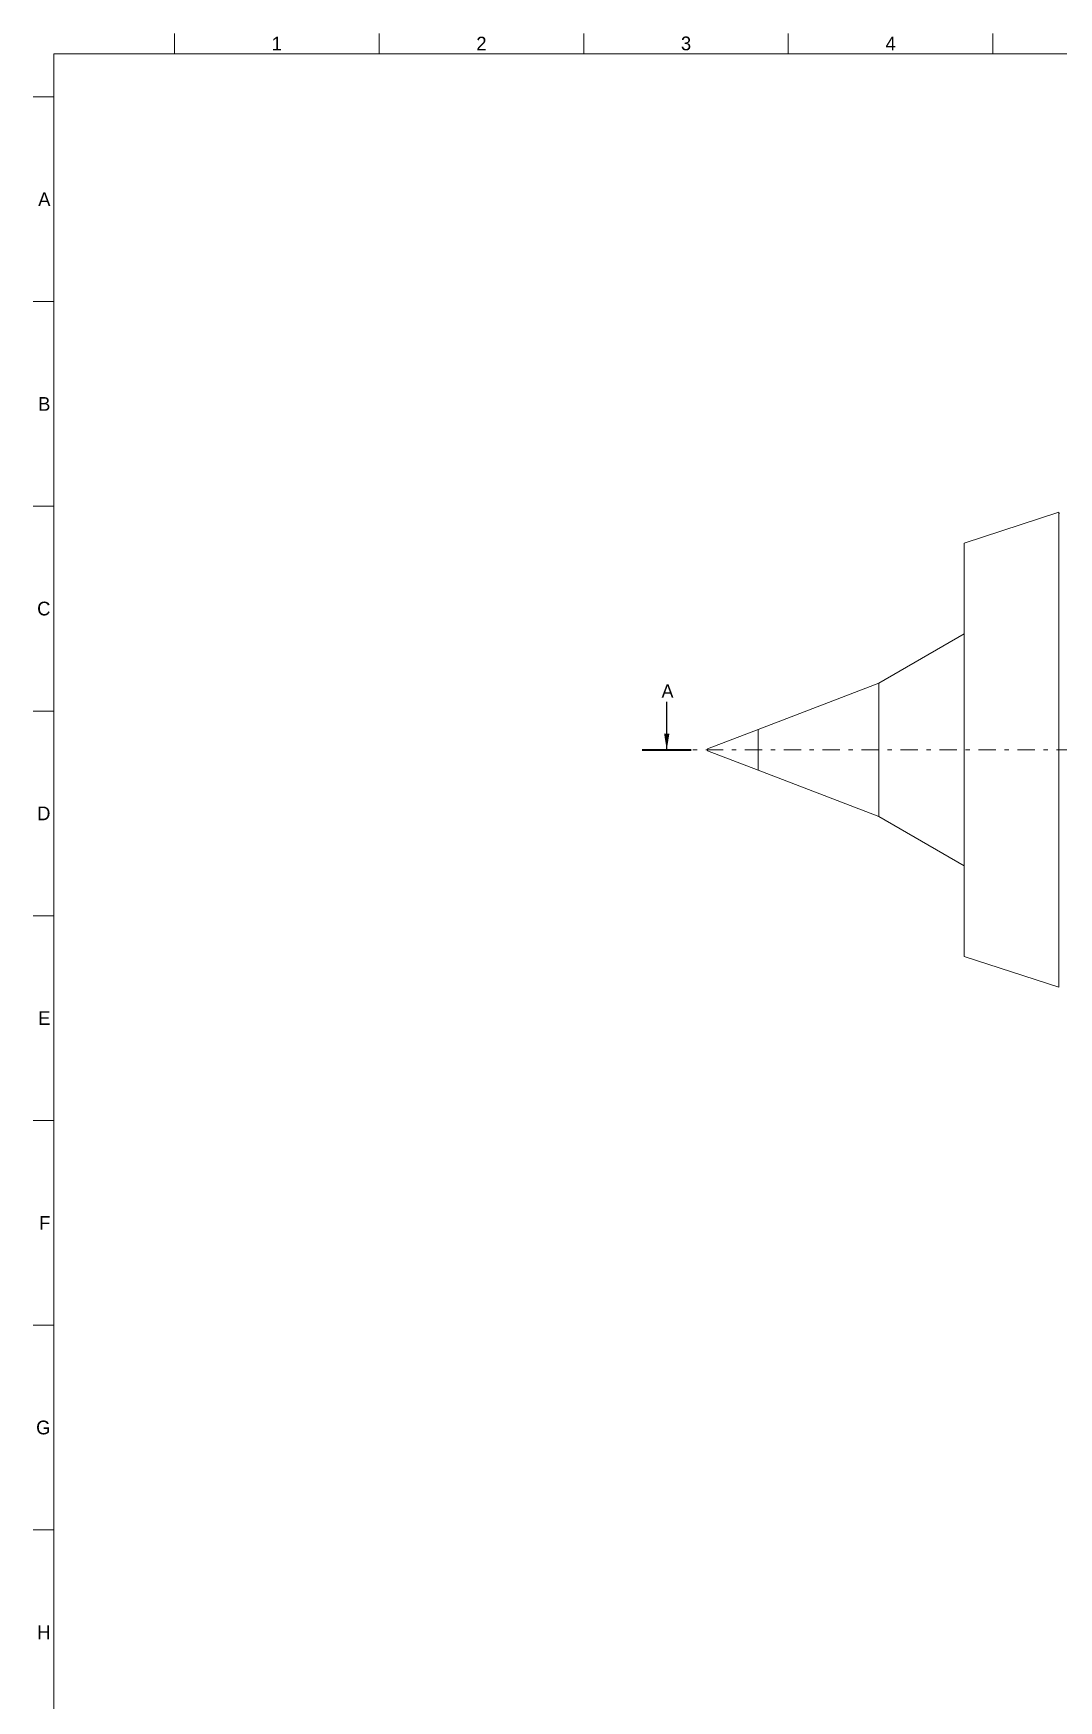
# Model space of a CAD drawing. Header units: millimetres. Extents: x 10 to 2348, y 8 to 1670.
# Drawn here: x 10 to 511, y 855 to 1670 of the extents above; entities that cross this region are included whole.
import ezdxf

# ---------------------------------------------------------------- set-up
doc = ezdxf.new("R2010")
doc.units = ezdxf.units.MM
doc.linetypes.add('SectionLineISO', pattern=[13.758333, 4.233333, -2.116667, 1.058333, -2.116667, 4.233333])
for name, color, linetype in [('Annotations', 7, 'Continuous'), ('Border', 7, 'Continuous'), ('Geometries', 7, 'Continuous')]:
    doc.layers.add(name, color=color, linetype=linetype)
doc.styles.add('Shapr15', font='txt', dxfattribs={"height": 6.699})
doc.styles.add('Shapr80', font='txt', dxfattribs={"height": 3.3495})
doc.dimstyles.new('ISO-25', dxfattribs={"dimtxt": 2.5, "dimasz": 2.5, "dimexe": 1.25, "dimexo": 0.625, "dimtad": 1, "dimtxsty": 'Standard', "dimcen": 2.5, "dimadec": 0, "dimazin": 0, "dimtfac": 1, "dimtmove": 0, "dimatfit": 3, "dimfxl": 1, "dimarcsym": 0})

# ---------------------------------------------------------------- blocks, each defined once
blk = doc.blocks.new('*U2')
at = {"layer": 'Annotations', "linetype": 'Continuous', "lineweight": 35}
blk.add_line((163.79, 661.02), (175.79, 661.02), dxfattribs=at)
at = {"layer": 'Annotations', "linetype": 'SectionLineISO', "lineweight": 13, "flags": 128}
blk.add_lwpolyline([(169.79, 661.02), (1034.83, 661.02)], dxfattribs=at)
at = {"layer": 'Annotations', "linetype": 'Continuous', "lineweight": -3, "insert": (168.52, 675.38), "char_height": 3.28, "width": 500, "attachment_point": 4, "style": 'Shapr15'}
blk.add_mtext('A', dxfattribs=at)
at = {"layer": 'Annotations', "linetype": 'Continuous', "lineweight": 13}
blk.add_leader([(169.79, 661.02), (169.79, 672.76)], dimstyle='ISO-25', override={"dimasz": 3.913514}, dxfattribs=at)

msp = doc.modelspace()

# ---------------------------------------------------------------- linework, layer by layer
at = {"layer": 'Border', "linetype": 'Continuous', "lineweight": 15}
for p, q in [((78.86, 1659.55), (78.86, 1669.55)), ((178.86, 1659.55), (178.86, 1669.55)), ((278.86, 1659.55), (278.86, 1669.55)), ((378.86, 1659.55), (378.86, 1669.55)), ((478.86, 1659.55), (478.86, 1669.55)), ((2337.86, 1659.55), (19.86, 1659.55)), ((19.86, 1659.55), (19.86, 17.55)), ((19.86, 1638.55), (9.86, 1638.55)), ((19.86, 1538.55), (9.86, 1538.55)), ((19.86, 1438.55), (9.86, 1438.55)), ((19.86, 1338.55), (9.86, 1338.55)), ((19.86, 1238.55), (9.86, 1238.55)), ((19.86, 1138.55), (9.86, 1138.55)), ((19.86, 1038.55), (9.86, 1038.55)), ((19.86, 938.55), (9.86, 938.55))]:
    msp.add_line(p, q, dxfattribs=at)
at = {"layer": 'Geometries', "linetype": 'Continuous', "lineweight": 13}
for p, q in [((510.99, 1435.6), (464.83, 1420.6)), ((510.99, 1203.7), (510.99, 1435.6)), ((511.21, 1434.92), (510.99, 1435.6)), ((464.83, 1376.29), (464.83, 1420.6)), ((464.83, 1376.29), (423.14, 1352.22)), ((464.83, 1262.89), (464.83, 1376.29)), ((423.14, 1352.22), (364.19, 1329.59)), ((423.14, 1286.96), (423.14, 1352.22)), ((364.19, 1329.59), (339.44, 1320.09)), ((364.19, 1309.59), (364.19, 1329.59)), ((364.19, 1329.59), (364.19, 1309.59)), ((339.44, 1319.09), (339.44, 1320.09)), ((339.44, 1319.09), (364.19, 1309.59)), ((364.19, 1309.59), (423.14, 1286.96)), ((423.14, 1286.96), (464.83, 1262.89)), ((464.83, 1218.7), (464.83, 1262.89)), ((464.83, 1218.7), (510.99, 1203.7))]:
    msp.add_line(p, q, dxfattribs=at)

# ---------------------------------------------------------------- block references
at = {"xscale": 2, "yscale": 2, "zscale": 2}
msp.add_blockref('*U2', (-20.14, -2.45), dxfattribs=at)

# ---------------------------------------------------------------- texts
at = {"layer": 'Border', "linetype": 'Continuous', "lineweight": 15, "char_height": 6.7, "width": 6.699, "style": 'Shapr80'}
for s, insert, attachment_point in [('1', (128.86, 1661.2), 8), ('2', (228.86, 1661.2), 8), ('3', (328.86, 1661.2), 8), ('4', (428.86, 1661.2), 8), ('A', (18.21, 1588.55), 6), ('B', (18.21, 1488.55), 6), ('C', (18.21, 1388.55), 6), ('D', (18.21, 1288.55), 6), ('E', (18.21, 1188.55), 6), ('F', (18.21, 1088.55), 6), ('G', (18.21, 988.55), 6), ('H', (18.21, 888.55), 6)]:
    msp.add_mtext(s, dxfattribs=dict(at, insert=insert, attachment_point=attachment_point))

doc.saveas('drawing.dxf')
